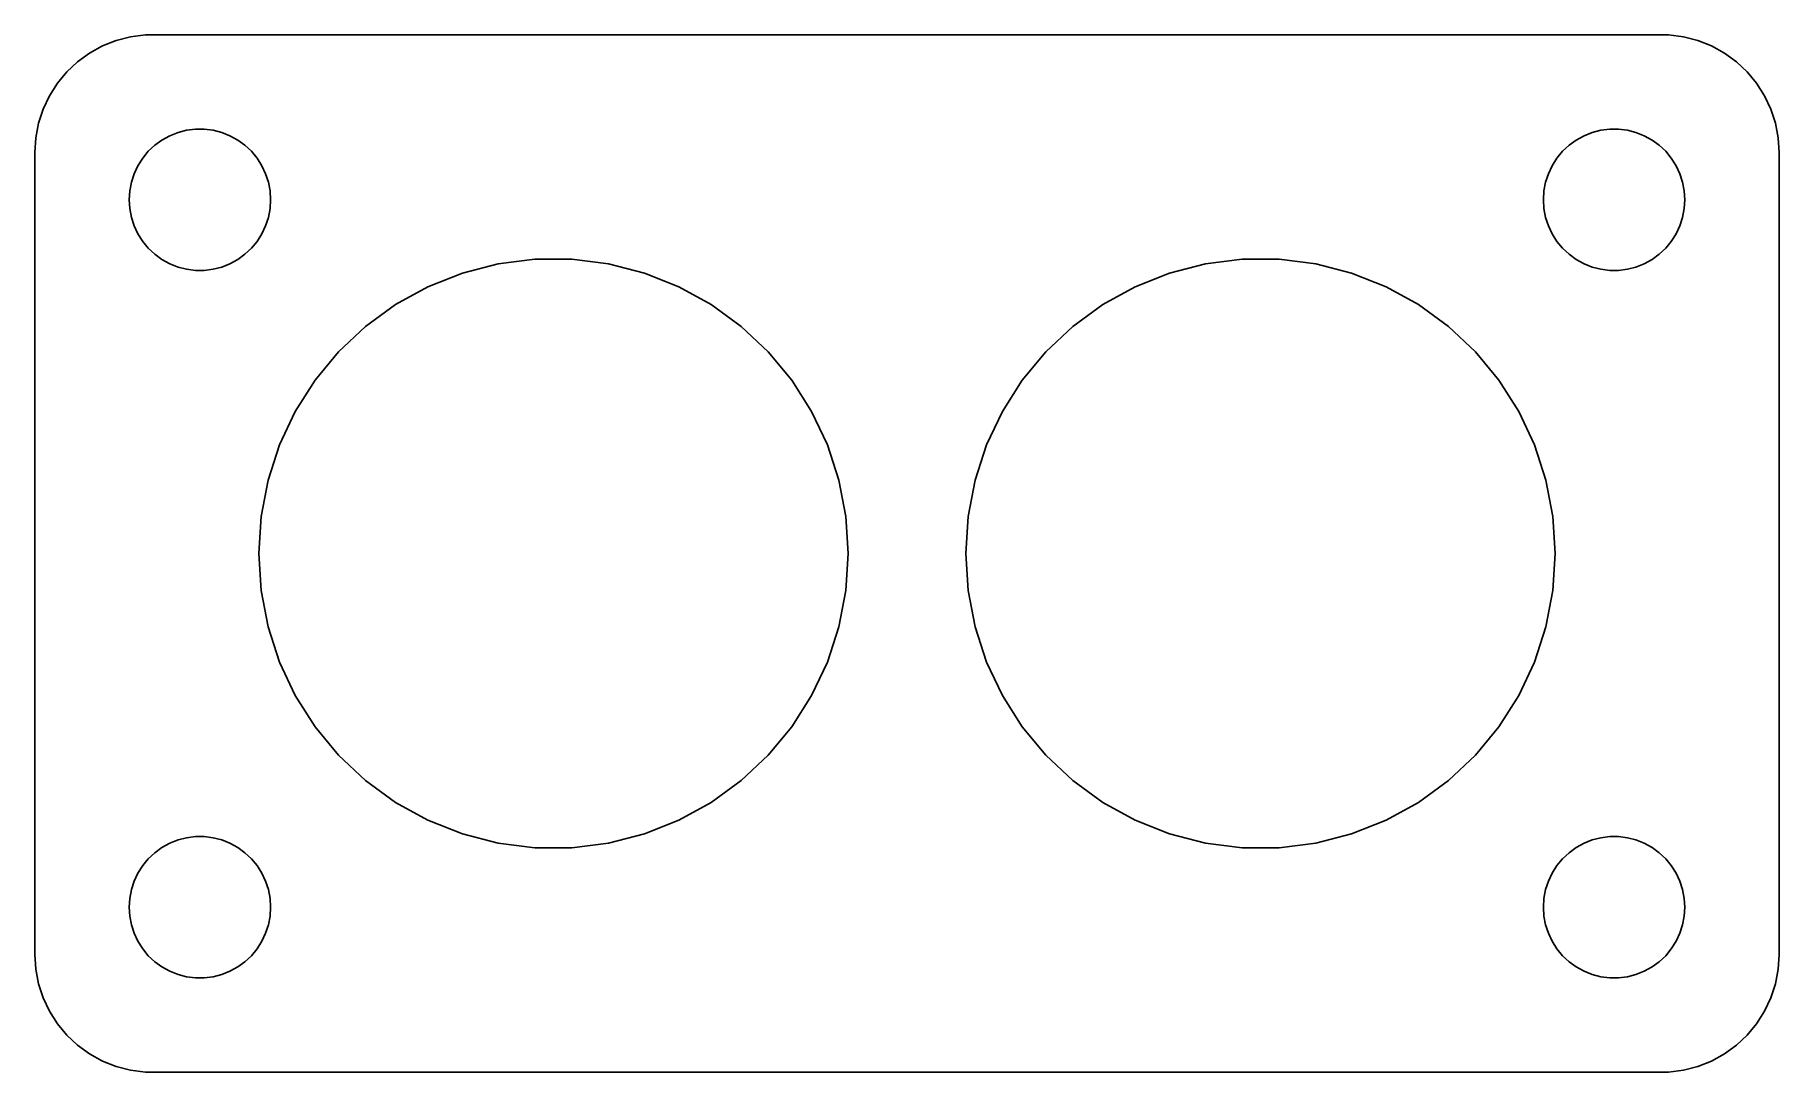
# Model space of a CAD drawing. Header units: metres. Extents: x -37 to 37, y 32 to 76.
import ezdxf

# ---------------------------------------------------------------- set-up
doc = ezdxf.new("R2010")
doc.units = ezdxf.units.M

msp = doc.modelspace()

# ---------------------------------------------------------------- linework, layer by layer
for p, q in [((-34.1289, 75.5241), (-34.6791, 75.2216)), ((-33.5451, 75.7553), (-34.1289, 75.5241)), ((-32.9369, 75.9114), (-33.5451, 75.7553)), ((-32.3139, 75.9901), (-32.9369, 75.9114)), ((32.3139, 75.9901), (-32.3139, 75.9901)), ((32.9369, 75.9114), (32.3139, 75.9901)), ((33.5451, 75.7553), (32.9369, 75.9114)), ((34.1289, 75.5241), (33.5451, 75.7553)), ((34.6791, 75.2216), (34.1289, 75.5241)), ((-35.1871, 74.8526), (-35.6448, 74.4227)), ((-34.6791, 75.2216), (-35.1871, 74.8526)), ((35.1871, 74.8526), (34.6791, 75.2216)), ((35.6448, 74.4227), (35.1871, 74.8526)), ((-35.6448, 74.4227), (-36.0451, 73.9389)), ((36.0451, 73.9389), (35.6448, 74.4227)), ((-36.3815, 73.4088), (-36.6489, 72.8406)), ((-36.0451, 73.9389), (-36.3815, 73.4088)), ((36.3815, 73.4088), (36.0451, 73.9389)), ((36.6489, 72.8406), (36.3815, 73.4088)), ((-36.6489, 72.8406), (-36.8429, 72.2434)), ((36.8429, 72.2434), (36.6489, 72.8406)), ((-36.8429, 72.2434), (-36.9606, 71.6267)), ((-31.2773, 71.7145), (-30.927, 71.8532)), ((-30.927, 71.8532), (-30.5621, 71.9469)), ((-30.5621, 71.9469), (-30.1884, 71.9941)), ((-30.1884, 71.9941), (-29.8116, 71.9941)), ((-29.8116, 71.9941), (-29.4379, 71.9469)), ((-29.4379, 71.9469), (-29.0729, 71.8532)), ((-29.0729, 71.8532), (-28.7227, 71.7145)), ((28.7227, 71.7145), (29.0729, 71.8532)), ((29.0729, 71.8532), (29.4379, 71.9469)), ((29.4379, 71.9469), (29.8116, 71.9941)), ((29.8116, 71.9941), (30.1884, 71.9941)), ((30.1884, 71.9941), (30.5621, 71.9469)), ((30.5621, 71.9469), (30.927, 71.8532)), ((30.927, 71.8532), (31.2773, 71.7145)), ((36.9606, 71.6267), (36.8429, 72.2434)), ((-36.9606, 71.6267), (-37, 71)), ((-32.427, 70.7634), (-32.1869, 71.0536)), ((-32.1869, 71.0536), (-31.9123, 71.3115)), ((-31.9123, 71.3115), (-31.6075, 71.533)), ((-31.6075, 71.533), (-31.2773, 71.7145)), ((-28.7227, 71.7145), (-28.3925, 71.533)), ((-28.3925, 71.533), (-28.0877, 71.3115)), ((-28.0877, 71.3115), (-27.8131, 71.0536)), ((-27.8131, 71.0536), (-27.5729, 70.7634)), ((27.5729, 70.7634), (27.8131, 71.0536)), ((27.8131, 71.0536), (28.0877, 71.3115)), ((28.0877, 71.3115), (28.3925, 71.533)), ((28.3925, 71.533), (28.7227, 71.7145)), ((31.2773, 71.7145), (31.6075, 71.533)), ((31.6075, 71.533), (31.9123, 71.3115)), ((31.9123, 71.3115), (32.1869, 71.0536)), ((32.1869, 71.0536), (32.427, 70.7634)), ((37, 71), (36.9606, 71.6267)), ((-37, 71), (-37, 37)), ((-32.7893, 70.1044), (-32.6289, 70.4453)), ((-32.6289, 70.4453), (-32.427, 70.7634)), ((-27.5729, 70.7634), (-27.3711, 70.4453)), ((-27.3711, 70.4453), (-27.2107, 70.1044)), ((27.2107, 70.1044), (27.3711, 70.4453)), ((27.3711, 70.4453), (27.5729, 70.7634)), ((32.427, 70.7634), (32.6289, 70.4453)), ((32.6289, 70.4453), (32.7893, 70.1044)), ((37, 37), (37, 71)), ((-32.9763, 69.376), (-32.9057, 69.7461)), ((-32.9057, 69.7461), (-32.7893, 70.1044)), ((-27.2107, 70.1044), (-27.0942, 69.7461)), ((-27.0942, 69.7461), (-27.0237, 69.376)), ((27.0237, 69.376), (27.0942, 69.7461)), ((27.0942, 69.7461), (27.2107, 70.1044)), ((32.7893, 70.1044), (32.9057, 69.7461)), ((32.9057, 69.7461), (32.9763, 69.376)), ((-33, 69), (-32.9763, 69.376)), ((-32.9763, 68.624), (-33, 69)), ((-27.0237, 69.376), (-27, 69)), ((-27, 69), (-27.0237, 68.624)), ((27, 69), (27.0237, 69.376)), ((27.0237, 68.624), (27, 69)), ((32.9763, 69.376), (33, 69)), ((33, 69), (32.9763, 68.624)), ((-32.9057, 68.2539), (-32.9763, 68.624)), ((-32.7893, 67.8956), (-32.9057, 68.2539)), ((-27.0942, 68.2539), (-27.2107, 67.8956)), ((-27.0237, 68.624), (-27.0942, 68.2539)), ((27.0942, 68.2539), (27.0237, 68.624)), ((27.2107, 67.8956), (27.0942, 68.2539)), ((32.9057, 68.2539), (32.7893, 67.8956)), ((32.9763, 68.624), (32.9057, 68.2539)), ((-32.6289, 67.5547), (-32.7893, 67.8956)), ((-32.427, 67.2366), (-32.6289, 67.5547)), ((-27.3711, 67.5547), (-27.5729, 67.2366)), ((-27.2107, 67.8956), (-27.3711, 67.5547)), ((27.3711, 67.5547), (27.2107, 67.8956)), ((27.5729, 67.2366), (27.3711, 67.5547)), ((32.6289, 67.5547), (32.427, 67.2366)), ((32.7893, 67.8956), (32.6289, 67.5547)), ((-32.1869, 66.9464), (-32.427, 67.2366)), ((-31.9123, 66.6884), (-32.1869, 66.9464)), ((-31.6075, 66.467), (-31.9123, 66.6884)), ((-28.0877, 66.6884), (-28.3925, 66.467)), ((-27.8131, 66.9464), (-28.0877, 66.6884)), ((-27.5729, 67.2366), (-27.8131, 66.9464)), ((27.8131, 66.9464), (27.5729, 67.2366)), ((28.0877, 66.6884), (27.8131, 66.9464)), ((28.3925, 66.467), (28.0877, 66.6884)), ((31.9123, 66.6884), (31.6075, 66.467)), ((32.1869, 66.9464), (31.9123, 66.6884)), ((32.427, 67.2366), (32.1869, 66.9464)), ((-31.2773, 66.2855), (-31.6075, 66.467)), ((-30.927, 66.1468), (-31.2773, 66.2855)), ((-30.5621, 66.0531), (-30.927, 66.1468)), ((-30.1884, 66.0059), (-30.5621, 66.0531)), ((-29.8116, 66.0059), (-30.1884, 66.0059)), ((-29.4379, 66.0531), (-29.8116, 66.0059)), ((-29.0729, 66.1468), (-29.4379, 66.0531)), ((-28.7227, 66.2855), (-29.0729, 66.1468)), ((-28.3925, 66.467), (-28.7227, 66.2855)), ((-20.3222, 65.3103), (-18.8627, 65.8882)), ((-18.8627, 65.8882), (-17.3423, 66.2786)), ((-17.3423, 66.2786), (-15.7849, 66.4753)), ((-15.7849, 66.4753), (-14.2151, 66.4753)), ((-14.2151, 66.4753), (-12.6577, 66.2786)), ((-12.6577, 66.2786), (-11.1373, 65.8882)), ((-11.1373, 65.8882), (-9.67775, 65.3103)), ((9.67775, 65.3103), (11.1373, 65.8882)), ((11.1373, 65.8882), (12.6577, 66.2786)), ((12.6577, 66.2786), (14.2151, 66.4753)), ((14.2151, 66.4753), (15.7849, 66.4753)), ((15.7849, 66.4753), (17.3423, 66.2786)), ((17.3423, 66.2786), (18.8627, 65.8882)), ((18.8627, 65.8882), (20.3222, 65.3103)), ((28.7227, 66.2855), (28.3925, 66.467)), ((29.0729, 66.1468), (28.7227, 66.2855)), ((29.4379, 66.0531), (29.0729, 66.1468)), ((29.8116, 66.0059), (29.4379, 66.0531)), ((30.1884, 66.0059), (29.8116, 66.0059)), ((30.5621, 66.0531), (30.1884, 66.0059)), ((30.927, 66.1468), (30.5621, 66.0531)), ((31.2773, 66.2855), (30.927, 66.1468)), ((31.6075, 66.467), (31.2773, 66.2855)), ((-21.6978, 64.5541), (-20.3222, 65.3103)), ((-9.67775, 65.3103), (-8.30215, 64.5541)), ((8.30215, 64.5541), (9.67775, 65.3103)), ((20.3222, 65.3103), (21.6978, 64.5541)), ((-22.9678, 63.6314), (-21.6978, 64.5541)), ((-8.30215, 64.5541), (-7.0322, 63.6314)), ((7.0322, 63.6314), (8.30215, 64.5541)), ((21.6978, 64.5541), (22.9678, 63.6314)), ((-24.1121, 62.5568), (-22.9678, 63.6314)), ((-7.0322, 63.6314), (-5.88788, 62.5568)), ((5.88788, 62.5568), (7.0322, 63.6314)), ((22.9678, 63.6314), (24.1121, 62.5568)), ((-25.1127, 61.3473), (-24.1121, 62.5568)), ((-5.88788, 62.5568), (-4.88728, 61.3473)), ((4.88728, 61.3473), (5.88788, 62.5568)), ((24.1121, 62.5568), (25.1127, 61.3473)), ((-25.9538, 60.0219), (-25.1127, 61.3473)), ((-4.88728, 61.3473), (-4.04616, 60.0219)), ((4.04616, 60.0219), (4.88728, 61.3473)), ((25.1127, 61.3473), (25.9538, 60.0219)), ((-26.6222, 58.6015), (-25.9538, 60.0219)), ((-4.04616, 60.0219), (-3.37779, 58.6015)), ((3.37779, 58.6015), (4.04616, 60.0219)), ((25.9538, 60.0219), (26.6222, 58.6015)), ((-27.1073, 57.1086), (-26.6222, 58.6015)), ((-3.37779, 58.6015), (-2.8927, 57.1086)), ((2.8927, 57.1086), (3.37779, 58.6015)), ((26.6222, 58.6015), (27.1073, 57.1086)), ((-27.4014, 55.5667), (-27.1073, 57.1086)), ((-2.8927, 57.1086), (-2.59856, 55.5667)), ((2.59856, 55.5667), (2.8927, 57.1086)), ((27.1073, 57.1086), (27.4014, 55.5667)), ((-27.5, 54), (-27.4014, 55.5667)), ((-2.59856, 55.5667), (-2.5, 54)), ((2.5, 54), (2.59856, 55.5667)), ((27.4014, 55.5667), (27.5, 54)), ((-27.4014, 52.4333), (-27.5, 54)), ((-2.5, 54), (-2.59856, 52.4333)), ((2.59856, 52.4333), (2.5, 54)), ((27.5, 54), (27.4014, 52.4333)), ((-27.1073, 50.8914), (-27.4014, 52.4333)), ((-2.59856, 52.4333), (-2.8927, 50.8914)), ((2.8927, 50.8914), (2.59856, 52.4333)), ((27.4014, 52.4333), (27.1073, 50.8914)), ((-26.6222, 49.3985), (-27.1073, 50.8914)), ((-2.8927, 50.8914), (-3.37779, 49.3985)), ((3.37779, 49.3985), (2.8927, 50.8914)), ((27.1073, 50.8914), (26.6222, 49.3985)), ((-25.9538, 47.9781), (-26.6222, 49.3985)), ((-3.37779, 49.3985), (-4.04616, 47.9781)), ((4.04616, 47.9781), (3.37779, 49.3985)), ((26.6222, 49.3985), (25.9538, 47.9781)), ((-25.1127, 46.6527), (-25.9538, 47.9781)), ((-4.04616, 47.9781), (-4.88728, 46.6527)), ((4.88728, 46.6527), (4.04616, 47.9781)), ((25.9538, 47.9781), (25.1127, 46.6527)), ((-24.1121, 45.4432), (-25.1127, 46.6527)), ((-4.88728, 46.6527), (-5.88788, 45.4432)), ((5.88788, 45.4432), (4.88728, 46.6527)), ((25.1127, 46.6527), (24.1121, 45.4432)), ((-22.9678, 44.3686), (-24.1121, 45.4432)), ((-5.88788, 45.4432), (-7.0322, 44.3686)), ((7.0322, 44.3686), (5.88788, 45.4432)), ((24.1121, 45.4432), (22.9678, 44.3686)), ((-21.6978, 43.4459), (-22.9678, 44.3686)), ((-7.0322, 44.3686), (-8.30215, 43.4459)), ((8.30215, 43.4459), (7.0322, 44.3686)), ((22.9678, 44.3686), (21.6978, 43.4459)), ((-20.3222, 42.6897), (-21.6978, 43.4459)), ((-8.30215, 43.4459), (-9.67775, 42.6897)), ((9.67775, 42.6897), (8.30215, 43.4459)), ((21.6978, 43.4459), (20.3222, 42.6897)), ((-18.8627, 42.1118), (-20.3222, 42.6897)), ((-9.67775, 42.6897), (-11.1373, 42.1118)), ((11.1373, 42.1118), (9.67775, 42.6897)), ((20.3222, 42.6897), (18.8627, 42.1118)), ((-31.9123, 41.3116), (-31.6075, 41.533)), ((-31.6075, 41.533), (-31.2773, 41.7145)), ((-31.2773, 41.7145), (-30.927, 41.8532)), ((-30.927, 41.8532), (-30.5621, 41.9469)), ((-30.5621, 41.9469), (-30.1884, 41.9941)), ((-30.1884, 41.9941), (-29.8116, 41.9941)), ((-29.8116, 41.9941), (-29.4379, 41.9469)), ((-29.4379, 41.9469), (-29.0729, 41.8532)), ((-29.0729, 41.8532), (-28.7227, 41.7145)), ((-28.7227, 41.7145), (-28.3925, 41.533)), ((-28.3925, 41.533), (-28.0877, 41.3116)), ((-17.3423, 41.7214), (-18.8627, 42.1118)), ((-15.7849, 41.5247), (-17.3423, 41.7214)), ((-14.2151, 41.5247), (-15.7849, 41.5247)), ((-12.6577, 41.7214), (-14.2151, 41.5247)), ((-11.1373, 42.1118), (-12.6577, 41.7214)), ((12.6577, 41.7214), (11.1373, 42.1118)), ((14.2151, 41.5247), (12.6577, 41.7214)), ((15.7849, 41.5247), (14.2151, 41.5247)), ((17.3423, 41.7214), (15.7849, 41.5247)), ((18.8627, 42.1118), (17.3423, 41.7214)), ((28.0877, 41.3116), (28.3925, 41.533)), ((28.3925, 41.533), (28.7227, 41.7145)), ((28.7227, 41.7145), (29.0729, 41.8532)), ((29.0729, 41.8532), (29.4379, 41.9469)), ((29.4379, 41.9469), (29.8116, 41.9941)), ((29.8116, 41.9941), (30.1884, 41.9941)), ((30.1884, 41.9941), (30.5621, 41.9469)), ((30.5621, 41.9469), (30.927, 41.8532)), ((30.927, 41.8532), (31.2773, 41.7145)), ((31.2773, 41.7145), (31.6075, 41.533)), ((31.6075, 41.533), (31.9123, 41.3116)), ((-32.6289, 40.4453), (-32.427, 40.7634)), ((-32.427, 40.7634), (-32.1869, 41.0536)), ((-32.1869, 41.0536), (-31.9123, 41.3116)), ((-28.0877, 41.3116), (-27.8131, 41.0536)), ((-27.8131, 41.0536), (-27.5729, 40.7634)), ((-27.5729, 40.7634), (-27.3711, 40.4453)), ((27.3711, 40.4453), (27.5729, 40.7634)), ((27.5729, 40.7634), (27.8131, 41.0536)), ((27.8131, 41.0536), (28.0877, 41.3116)), ((31.9123, 41.3116), (32.1869, 41.0536)), ((32.1869, 41.0536), (32.427, 40.7634)), ((32.427, 40.7634), (32.6289, 40.4453)), ((-32.9057, 39.7461), (-32.7893, 40.1044)), ((-32.7893, 40.1044), (-32.6289, 40.4453)), ((-27.3711, 40.4453), (-27.2107, 40.1044)), ((-27.2107, 40.1044), (-27.0942, 39.7461)), ((27.0942, 39.7461), (27.2107, 40.1044)), ((27.2107, 40.1044), (27.3711, 40.4453)), ((32.6289, 40.4453), (32.7893, 40.1044)), ((32.7893, 40.1044), (32.9057, 39.7461)), ((-33, 39), (-32.9763, 39.376)), ((-32.9763, 39.376), (-32.9057, 39.7461)), ((-27.0942, 39.7461), (-27.0237, 39.376)), ((-27.0237, 39.376), (-27, 39)), ((27, 39), (27.0237, 39.376)), ((27.0237, 39.376), (27.0942, 39.7461)), ((32.9057, 39.7461), (32.9763, 39.376)), ((32.9763, 39.376), (33, 39)), ((-32.9763, 38.624), (-33, 39)), ((-32.9057, 38.2539), (-32.9763, 38.624)), ((-27.0237, 38.624), (-27.0942, 38.2539)), ((-27, 39), (-27.0237, 38.624)), ((27.0237, 38.624), (27, 39)), ((27.0942, 38.2539), (27.0237, 38.624)), ((32.9763, 38.624), (32.9057, 38.2539)), ((33, 39), (32.9763, 38.624)), ((-32.7893, 37.8956), (-32.9057, 38.2539)), ((-32.6289, 37.5547), (-32.7893, 37.8956)), ((-27.2107, 37.8956), (-27.3711, 37.5547)), ((-27.0942, 38.2539), (-27.2107, 37.8956)), ((27.2107, 37.8956), (27.0942, 38.2539)), ((27.3711, 37.5547), (27.2107, 37.8956)), ((32.7893, 37.8956), (32.6289, 37.5547)), ((32.9057, 38.2539), (32.7893, 37.8956)), ((-37, 37), (-36.9606, 36.3733)), ((-32.427, 37.2366), (-32.6289, 37.5547)), ((-32.1869, 36.9464), (-32.427, 37.2366)), ((-27.5729, 37.2366), (-27.8131, 36.9464)), ((-27.3711, 37.5547), (-27.5729, 37.2366)), ((27.5729, 37.2366), (27.3711, 37.5547)), ((27.8131, 36.9464), (27.5729, 37.2366)), ((32.427, 37.2366), (32.1869, 36.9464)), ((32.6289, 37.5547), (32.427, 37.2366)), ((36.9606, 36.3733), (37, 37)), ((-36.9606, 36.3733), (-36.8429, 35.7566)), ((-31.9123, 36.6885), (-32.1869, 36.9464)), ((-31.6075, 36.467), (-31.9123, 36.6885)), ((-31.2773, 36.2855), (-31.6075, 36.467)), ((-30.927, 36.1468), (-31.2773, 36.2855)), ((-28.7227, 36.2855), (-29.0729, 36.1468)), ((-28.3925, 36.467), (-28.7227, 36.2855)), ((-28.0877, 36.6885), (-28.3925, 36.467)), ((-27.8131, 36.9464), (-28.0877, 36.6885)), ((28.0877, 36.6885), (27.8131, 36.9464)), ((28.3925, 36.467), (28.0877, 36.6885)), ((28.7227, 36.2855), (28.3925, 36.467)), ((29.0729, 36.1468), (28.7227, 36.2855)), ((31.2773, 36.2855), (30.927, 36.1468)), ((31.6075, 36.467), (31.2773, 36.2855)), ((31.9123, 36.6885), (31.6075, 36.467)), ((32.1869, 36.9464), (31.9123, 36.6885)), ((36.8429, 35.7566), (36.9606, 36.3733)), ((-36.8429, 35.7566), (-36.6489, 35.1594)), ((-30.5621, 36.0531), (-30.927, 36.1468)), ((-30.1884, 36.0059), (-30.5621, 36.0531)), ((-29.8116, 36.0059), (-30.1884, 36.0059)), ((-29.4379, 36.0531), (-29.8116, 36.0059)), ((-29.0729, 36.1468), (-29.4379, 36.0531)), ((29.4379, 36.0531), (29.0729, 36.1468)), ((29.8116, 36.0059), (29.4379, 36.0531)), ((30.1884, 36.0059), (29.8116, 36.0059)), ((30.5621, 36.0531), (30.1884, 36.0059)), ((30.927, 36.1468), (30.5621, 36.0531)), ((36.6489, 35.1594), (36.8429, 35.7566)), ((-36.6489, 35.1594), (-36.3815, 34.5912)), ((36.3815, 34.5912), (36.6489, 35.1594)), ((-36.3815, 34.5912), (-36.0451, 34.0611)), ((-36.0451, 34.0611), (-35.6448, 33.5773)), ((35.6448, 33.5773), (36.0451, 34.0611)), ((36.0451, 34.0611), (36.3815, 34.5912)), ((-35.6448, 33.5773), (-35.1871, 33.1474)), ((35.1871, 33.1474), (35.6448, 33.5773)), ((-35.1871, 33.1474), (-34.6791, 32.7784)), ((-34.6791, 32.7784), (-34.1289, 32.4759)), ((34.1289, 32.4759), (34.6791, 32.7784)), ((34.6791, 32.7784), (35.1871, 33.1474)), ((-34.1289, 32.4759), (-33.5451, 32.2447)), ((-33.5451, 32.2447), (-32.9369, 32.0886)), ((-32.9369, 32.0886), (-32.3139, 32.0099)), ((-32.3139, 32.0099), (32.3139, 32.0099)), ((32.3139, 32.0099), (32.9369, 32.0886)), ((32.9369, 32.0886), (33.5451, 32.2447)), ((33.5451, 32.2447), (34.1289, 32.4759))]:
    msp.add_line(p, q)

doc.saveas('drawing.dxf')
